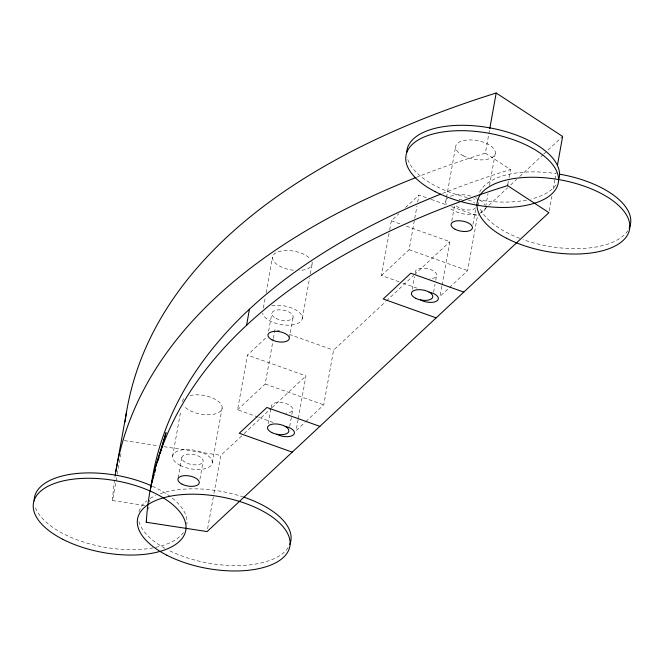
<?xml version="1.0" encoding="UTF-8"?>
<svg xmlns="http://www.w3.org/2000/svg" width="664" height="664" viewBox="0 0 664 664"><rect width="100%" height="100%" fill="white"/><g stroke="black" fill="none" stroke-linecap="round" stroke-linejoin="round"><path stroke-width="0.5" stroke-dasharray="3.32 2.49" d="M144.603 505.445L112.523 500.54L116.914 476.129M117.254 474.254L121.305 451.719M148.645 509.172L149.01 507.155M172.607 456.301L180.815 410.709M178.143 477.939L181.836 457.413M199.922 479.176L203.084 461.588A10.832 5.104 10.2 0 0 188.236 454.168A10.832 5.104 10.2 0 0 186.061 462.75A10.832 5.104 10.2 0 0 203.084 461.588M212.306 462.7L222.149 407.995M207.616 528.718L213.617 495.377M213.957 493.476L220.813 455.371L243.422 434.281M258.072 417.075L237.587 409.771L247.431 355.066L266.837 336.955M263.376 307.963L265.376 296.816M266.106 292.766L272.489 257.308M268.638 331.079L271.808 313.491M237.587 409.771L265.202 384.008L273.219 339.428M273.402 338.416L275.045 329.294L279.685 330.954M268.198 423.682L271.012 408.045M289.313 338.433L293.181 316.944M302.344 318.421L309.632 277.892M310.362 273.842L312.188 263.708M289.695 426.446L291.67 415.506M291.845 414.519L292.741 409.539M298.119 419.49L296.119 430.637L305.075 422.279M298.302 418.478L305.963 375.924L247.431 355.066M305.822 421.582L323.733 404.874L333.577 350.16L385.676 301.547M399.047 281.76L381.485 275.502L389.511 230.931M389.693 229.918L391.328 220.797L398.798 213.833M381.485 275.502L409.107 249.739L414.568 219.344M414.751 218.332L416.942 206.172M417.673 202.122L418.951 195.033L430.297 199.075M412.103 289.413L414.386 276.714M445.768 201.433L446.316 198.395M446.499 197.382L455.612 146.719M433.6 292.185L435.036 284.225M435.75 280.249L436.646 275.278M451.769 221.029L454.583 205.4M441.842 286.234L440.024 296.368L467.639 270.605L477.482 215.891L479.74 213.783M442.025 285.221L449.868 241.663L405.571 225.868M416.278 177.388A1191.008 560.98 10.2 0 1 485.367 153.102L488.745 134.327M488.92 133.389L489.426 130.567M472.959 224.391L475.773 208.753M485.65 206.819L488.015 193.656M489.476 185.547L495.311 153.127M507.752 184.617L508.475 180.591M509.022 177.57L510.467 169.503L485.367 153.102M549.261 210.745L551.826 196.461M553.203 188.842L554.739 180.268M554.913 179.313L556.117 172.648M405.513 207.566L418.951 195.033M244.178 433.575L271.302 408.269M272.057 407.563L305.963 375.924M386.431 300.842L413.622 275.477M414.377 274.772L449.868 241.663M480.495 213.078L488.032 206.047M488.787 205.35L507.62 187.771M510.633 184.957L516.658 179.338M519.68 176.524L543.036 154.729M543.791 154.023L562.624 136.452M124.351 440.614L158.87 445.893M163.95 446.673L220.813 455.371M431.26 199.416L446.664 204.91M451.478 206.628L477.482 215.891M391.328 220.797L400.757 224.158M409.107 249.739L467.639 270.605M402.948 283.154L418.561 288.716M289.288 334.374L333.577 350.16M265.202 384.008L323.733 404.874M259.043 417.424L273.684 422.636M183.505 532.47A77.373 36.445 10.2 0 1 104.63 547.244A77.373 36.445 10.2 0 1 35.001 506.225M152.488 486.255A77.373 36.445 10.2 0 1 186.841 524.328M288.126 547.634A77.373 36.445 10.2 0 1 169.212 550.547M164.946 548.315A77.373 36.445 10.2 0 1 138.651 520.344M138.992 511.629A77.373 36.445 10.2 0 1 146.785 500.847M150.18 498.465A77.373 36.445 10.2 0 1 155.791 495.518M160.364 493.709A77.373 36.445 10.2 0 1 242.717 496.788M627.82 230.69A77.373 36.445 10.2 0 1 523 239.555M519.721 238.334A77.373 36.445 10.2 0 1 479.79 207.932M478.794 205.209A77.373 36.445 10.2 0 1 478.18 202.503M479.615 192.228A77.373 36.445 10.2 0 1 555.793 173.578M556.042 184.882A77.373 36.445 10.2 0 1 530.968 199.117M526.594 200.088A77.373 36.445 10.2 0 1 473.548 198.968M467.273 197.59A77.373 36.445 10.2 0 1 407.09 156.828M112.523 500.54A1191.008 560.98 10.2 0 1 115.038 476.337M189.954 395.561A20.119 9.479 10.2 0 1 219.054 401.961A20.119 9.479 10.2 0 1 211.21 414.602A20.119 9.479 10.2 0 1 183.72 405.604M182.451 401.587A20.119 9.479 10.2 0 1 184.185 398.334M311.964 261.749A20.119 9.479 10.2 0 1 299.381 270.456M293.413 270.24A20.119 9.479 10.2 0 1 272.829 259.616A20.119 9.479 10.2 0 1 285.927 250.536A20.119 9.479 10.2 0 1 310.088 258.669M271.792 305.647A20.119 9.479 10.2 0 1 300.817 314.055A20.119 9.479 10.2 0 1 286.939 325.186A20.119 9.479 10.2 0 1 262.653 312.976M485.467 207.832A20.119 9.479 10.2 0 1 480.794 212.936M476.32 214.206A20.119 9.479 10.2 0 1 448.872 207.475M446.407 204.421A20.119 9.479 10.2 0 1 447.503 198.179M450.441 196.328A20.119 9.479 10.2 0 1 472.112 196.469M475.374 197.631A20.119 9.479 10.2 0 1 476.935 198.32M479.873 199.93A20.119 9.479 10.2 0 1 484.828 204.852M475.665 207.807A10.832 5.104 10.2 0 1 465.688 209.807A10.832 5.104 10.2 0 1 455.62 205.085M459.065 199.64A10.832 5.104 10.2 0 1 461.795 199.275M468.278 199.997A10.832 5.104 10.2 0 1 474.66 203.134M149.458 502.092A1153.866 543.484 10.2 0 1 149.616 500.075M442.581 193.398A1153.866 543.484 10.2 0 1 510.467 169.503M415.39 272.879A10.832 5.104 10.2 0 1 423.574 268.181A10.832 5.104 10.2 0 1 436.198 273.477A10.832 5.104 10.2 0 1 429.749 278.905M271.709 407.704A10.832 5.104 10.2 0 1 278.963 402.442A10.832 5.104 10.2 0 1 292.185 407.563A10.832 5.104 10.2 0 1 285.844 413.174M180.151 465.323A20.119 9.479 10.2 0 0 212.123 463.613A20.119 9.479 10.2 0 0 185.107 449.569A20.119 9.479 10.2 0 0 180.151 465.323M275.867 318.346A10.832 5.104 10.2 0 0 293.081 317.433A10.832 5.104 10.2 0 0 278.531 309.864A10.832 5.104 10.2 0 0 275.867 318.346M463.157 155.741A20.119 9.479 10.2 0 0 495.128 154.04A20.119 9.479 10.2 0 0 468.103 139.988A20.119 9.479 10.2 0 0 463.157 155.741"/><path stroke-width="1" d="M507.752 184.617L507.57 185.63L548.912 212.654L207.102 531.573L146.287 522.269L146.47 521.265M246.568 325.294L249.465 309.175M489.766 128.691L496.182 93.018L562.624 136.452L557.486 165.029M115.802 471.548L126.533 411.946M150.911 486.123L154.272 474.229M154.837 472.245L155.675 469.274M158.198 460.351L159.045 457.38M160.165 453.421L166.05 432.604L155.608 466.958M463.771 292.094L410.808 273.219L383.194 298.991L436.157 317.865M319.865 426.363L266.903 407.488L239.289 433.252L292.251 452.134M34.163 500.855A77.373 36.445 10.2 0 1 73.613 473.855A77.373 36.445 10.2 0 1 151.566 485.841M243.563 497.07A77.373 36.445 10.2 0 1 289.803 544.447M559.428 174.159A77.373 36.445 10.2 0 1 629.14 228.316M406.717 152.388A77.373 36.445 10.2 0 1 488.173 127.579A77.373 36.445 10.2 0 1 559.055 178.442M125.064 421.872A1191.008 560.98 10.2 0 1 496.182 93.018M429.085 292.11A10.832 5.104 10.2 0 1 437.418 300.51A10.832 5.104 10.2 0 1 420.669 299.97M285.18 426.379A10.832 5.104 10.2 0 1 293.513 434.779A10.832 5.104 10.2 0 1 276.763 434.239M115.179 475.374A1191.008 560.98 10.2 0 1 415.315 177.761M150.877 488.007A1153.866 543.484 10.2 0 1 440.722 194.137M146.287 522.269A1153.866 543.484 10.2 0 1 507.57 185.63M62.698 539.259A77.373 36.445 10.2 0 0 185.322 532.246A77.373 36.445 10.2 0 0 80.842 478.478A77.373 36.445 10.2 0 0 62.698 539.259M166.797 555.187A77.373 36.445 10.2 0 0 289.421 548.173A77.373 36.445 10.2 0 0 184.949 494.406A77.373 36.445 10.2 0 0 166.797 555.187M506.491 238.243A77.373 36.445 10.2 0 0 629.115 231.23A77.373 36.445 10.2 0 0 524.635 177.462A77.373 36.445 10.2 0 0 506.491 238.243M435.235 191.672A77.373 36.445 10.2 0 0 557.86 184.65A77.373 36.445 10.2 0 0 453.379 130.891A77.373 36.445 10.2 0 0 435.235 191.672M182.193 484.247A10.832 5.104 10.2 0 0 199.217 483.077A10.832 5.104 10.2 0 0 184.368 475.665A10.832 5.104 10.2 0 0 182.193 484.247M455.081 229.238A10.832 5.104 10.2 0 0 472.328 228.366A10.832 5.104 10.2 0 0 457.836 220.78A10.832 5.104 10.2 0 0 455.081 229.238M271.999 339.843A10.832 5.104 10.2 0 0 289.213 338.93A10.832 5.104 10.2 0 0 274.664 331.361A10.832 5.104 10.2 0 0 271.999 339.843M415.647 298.277A10.832 5.104 10.2 0 0 432.704 297.157A10.832 5.104 10.2 0 0 417.913 289.712A10.832 5.104 10.2 0 0 415.647 298.277M271.742 432.538A10.832 5.104 10.2 0 0 288.807 431.426A10.832 5.104 10.2 0 0 274.008 423.981A10.832 5.104 10.2 0 0 271.742 432.538"/></g></svg>
